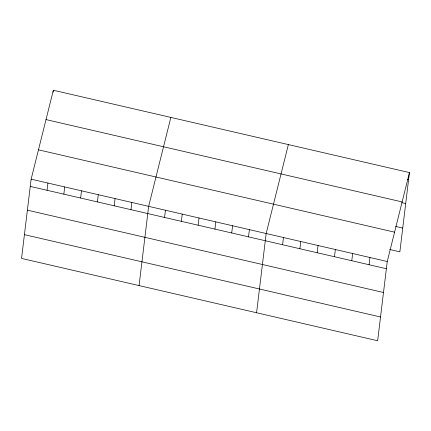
<?xml version="1.0" encoding="UTF-8"?>
<svg xmlns="http://www.w3.org/2000/svg" width="431" height="431" viewBox="0 0 431 431"><rect width="100%" height="100%" fill="white"/><g stroke="black" fill="none" stroke-linecap="round" stroke-linejoin="round"><path stroke-width="0.65" d="M31.14 179.177L21.55 258.417L377.658 340.754L387.248 261.52L409.45 172.583L53.342 90.246L31.14 179.177L387.248 261.52M53.105 92.212L53.342 90.246M47.054 190.276L47.927 183.062M63.842 194.16L64.715 186.941M80.629 198.039L81.502 190.825M97.417 201.923L98.29 194.704M114.204 205.802L115.077 198.589M130.992 209.687L131.864 202.468M139.068 285.591L148.652 206.352L170.859 117.415M164.567 217.45L165.445 210.231M181.359 221.329L182.232 214.115M198.147 225.214L199.02 217.994M214.934 229.093L215.807 221.879M231.722 232.972L232.595 225.758M248.509 236.856L249.382 229.642M256.58 312.761L266.169 233.521L288.371 144.59M282.591 244.738L283.469 237.524M299.89 248.735L300.763 241.522M317.184 252.733L318.062 245.519M334.483 256.736L335.356 249.522M351.782 260.733L352.655 253.52M369.076 264.731L369.949 257.517M409.45 172.583L399.86 251.823L389.613 249.452M407.295 179.501L408.577 179.797M46.015 119.592L402.123 201.929M401.859 202.678L405.7 203.567M395.69 226.426L402.737 228.053M38.467 149.832L394.575 232.169M30.267 186.397L386.375 268.734M27.39 210.161L383.498 292.498M24.427 234.653L380.535 316.99"/></g></svg>
